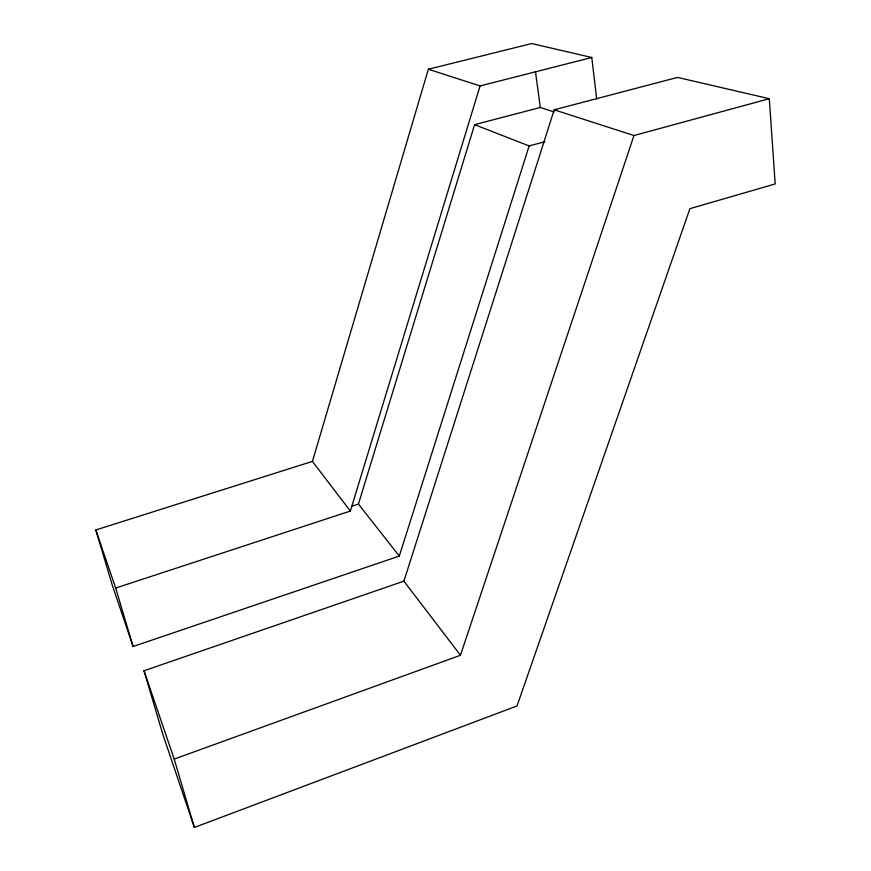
<?xml version="1.0" encoding="UTF-8"?>
<svg xmlns="http://www.w3.org/2000/svg" width="871" height="871" viewBox="0 0 871 871"><rect width="100%" height="100%" fill="white"/><g stroke="black" fill="none" stroke-linecap="round" stroke-linejoin="round"><path stroke-width="1.31" d="M544.887 141.712L529.143 145.936L399.299 556.079L133.089 646.511L115.691 588.045L350.349 511.048L312.428 461.39L428.347 69.245L531.68 43.55L591.779 57.497L596.679 98.88M350.349 511.048L480.073 85.924L591.779 57.497M351.982 506.171L358.438 504.059L474.608 124.662L540.303 107.481L554.272 112.021M403.894 581.164L554.196 109.811L677.54 77.41L769.3 98.706L775.19 183.944L689.908 208.659L517.026 705.956L194.364 827.45L162.801 734.231L143.998 670.768L403.894 581.164L460.465 655.264L174.211 759.087L194.364 827.45M460.465 655.264L633.968 135.528L769.3 98.706M133.089 646.511L112.141 584.67L95.81 529.96L312.428 461.39M428.347 69.245L480.073 85.924M554.196 109.811L633.968 135.528M474.608 124.662L529.143 145.936M358.438 504.059L399.299 556.079M95.81 529.96L115.691 588.045M143.998 670.768L174.211 759.087M535.447 71.52L540.303 107.481"/></g></svg>
